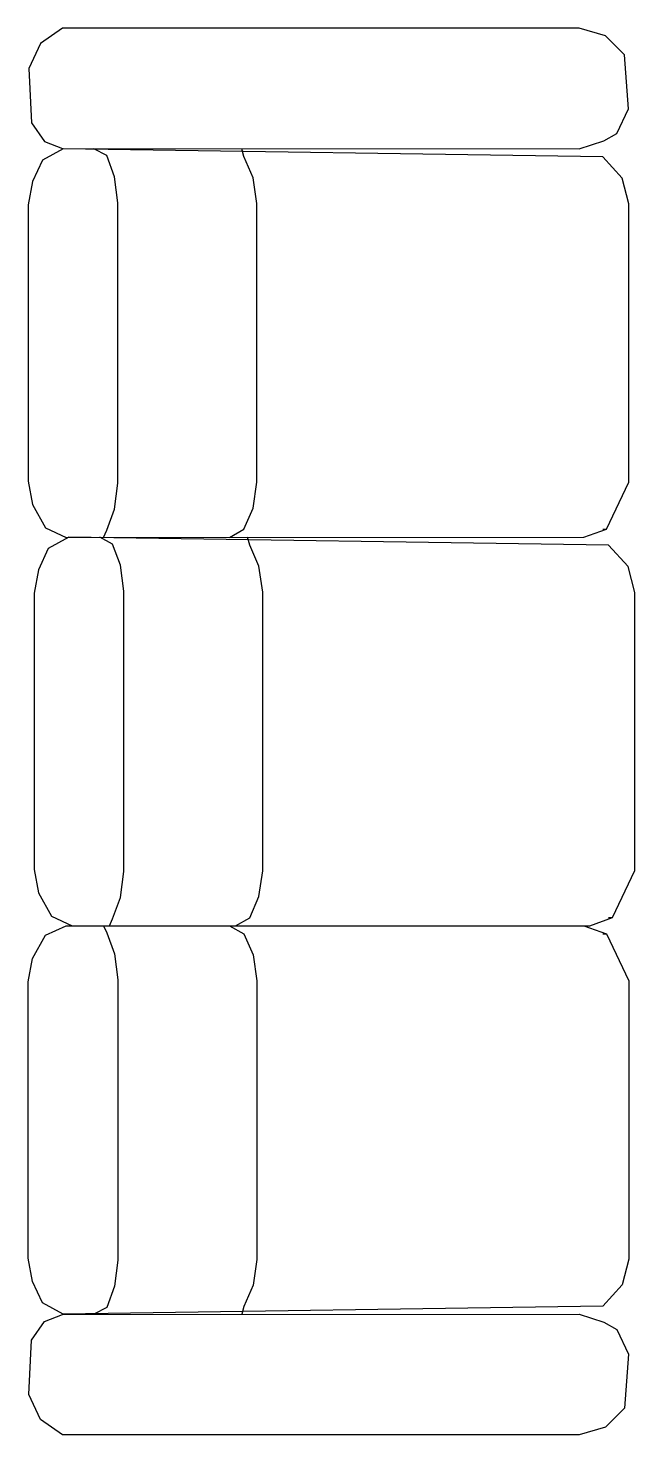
# Model space of a CAD drawing. Extents: x -0.91 to 0, y -9.03 to -6.93.
import ezdxf

# ---------------------------------------------------------------- set-up
doc = ezdxf.new("R2010")
doc.units = 0
doc.layers.get('0').update_dxf_attribs({"linetype": 'CONTINUOUS'})

msp = doc.modelspace()

# ---------------------------------------------------------------- linework, layer by layer
at = {"color": 0, "linetype": 'BYBLOCK'}
for points in [[(-0.8817, -7.0958), (-0.855, -7.1062), (-0.0831, -7.1064), (-0.0461, -7.0948), (-0.0268, -7.0836), (-0.0097, -7.0468), (-0.0155, -6.9658), (-0.0439, -6.9377), (-0.0831, -6.9261), (-0.855, -6.9261), (-0.8878, -6.9489), (-0.9055, -6.9865), (-0.9013, -7.0677), (-0.8817, -7.0958)], [(-0.048, -7.6752), (-0.0422, -7.6752), (-0.0088, -7.6048), (-0.0088, -7.189), (-0.0188, -7.1502), (-0.048, -7.1184), (-0.8541, -7.1064), (-0.8851, -7.1233), (-0.9, -7.1552), (-0.9063, -7.1902), (-0.9063, -7.6033), (-0.9, -7.6383), (-0.8804, -7.6731), (-0.8495, -7.6874), (-0.0762, -7.6872), (-0.0422, -7.6752)], [(-0.7937, -7.6874), (-0.789, -7.6768), (-0.7771, -7.6451), (-0.7722, -7.6064), (-0.7722, -7.1871), (-0.7771, -7.1484), (-0.789, -7.1167), (-0.8081, -7.1064)], [(-0.6055, -7.6874), (-0.584, -7.6754), (-0.5704, -7.6437), (-0.5646, -7.605), (-0.5646, -7.1885), (-0.5704, -7.1498), (-0.584, -7.1182), (-0.5873, -7.1064)], [(-0.0392, -8.2559), (-0.0334, -8.2559), (0, -8.1856), (0, -7.7697), (-0.0099, -7.731), (-0.0392, -7.6992), (-0.8453, -7.6872), (-0.8762, -7.7041), (-0.8911, -7.736), (-0.8975, -7.771), (-0.8975, -8.1841), (-0.8911, -8.2191), (-0.8715, -8.2539), (-0.8406, -8.2682), (-0.0673, -8.268), (-0.0334, -8.2559)], [(-0.7849, -8.2682), (-0.7802, -8.2576), (-0.7683, -8.2259), (-0.7633, -8.1872), (-0.7633, -7.7679), (-0.7683, -7.7292), (-0.7802, -7.6975), (-0.7992, -7.6872)], [(-0.5967, -8.2682), (-0.5751, -8.2562), (-0.5616, -8.2245), (-0.5558, -8.1858), (-0.5558, -7.7693), (-0.5616, -7.7306), (-0.5751, -7.699), (-0.5784, -7.6872)], [(-0.048, -8.2802), (-0.0422, -8.2802), (-0.0088, -8.3505), (-0.0088, -8.7664), (-0.0188, -8.8051), (-0.048, -8.8369), (-0.8541, -8.8489), (-0.8851, -8.832), (-0.9, -8.8001), (-0.9063, -8.7651), (-0.9063, -8.352), (-0.9, -8.317), (-0.8804, -8.2822), (-0.8495, -8.268), (-0.0762, -8.2682), (-0.0422, -8.2802)], [(-0.7937, -8.268), (-0.789, -8.2785), (-0.7771, -8.3102), (-0.7722, -8.3489), (-0.7722, -8.7682), (-0.7771, -8.8069), (-0.789, -8.8386), (-0.8081, -8.8489)], [(-0.6055, -8.268), (-0.584, -8.28), (-0.5704, -8.3116), (-0.5646, -8.3503), (-0.5646, -8.7668), (-0.5704, -8.8055), (-0.584, -8.8372), (-0.5873, -8.8489)], [(-0.8817, -8.8595), (-0.855, -8.8492), (-0.0831, -8.8489), (-0.0461, -8.8605), (-0.0268, -8.8717), (-0.0097, -8.9086), (-0.0155, -8.9895), (-0.0439, -9.0176), (-0.0831, -9.0292), (-0.855, -9.0292), (-0.8878, -9.0065), (-0.9055, -8.9688), (-0.9013, -8.8877), (-0.8817, -8.8595)]]:
    msp.add_lwpolyline(points, dxfattribs=at)

doc.saveas('drawing.dxf')
